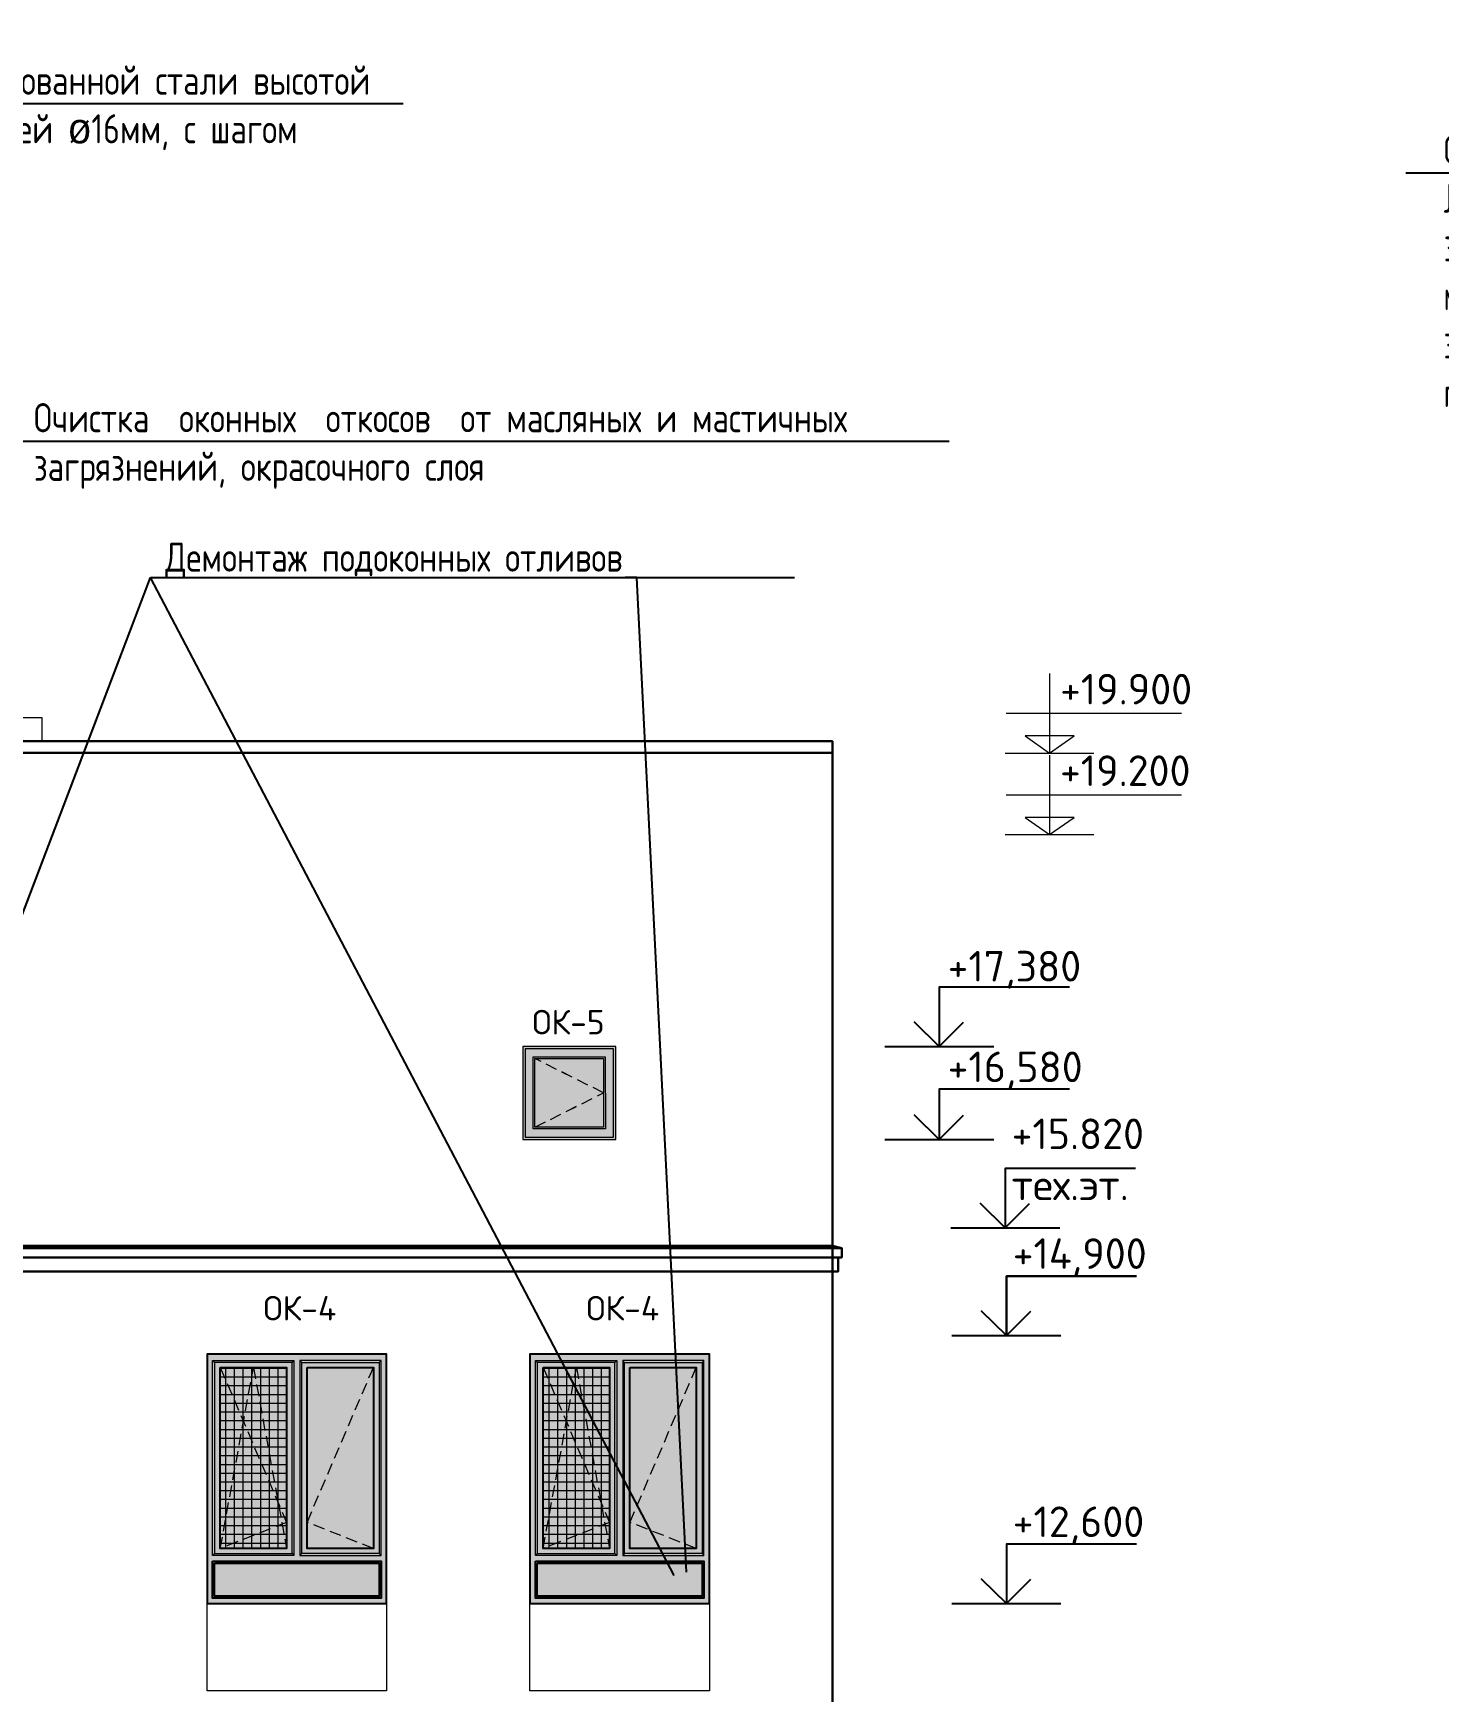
# Model space of a CAD drawing. Header units: millimetres. Extents: x -136099598 to 9192475, y 0 to 555997.
# Drawn here: x -288114 to -276055, y 300397 to 314629 of the extents above; entities that cross this region are included whole.
import ezdxf
from ezdxf import colors
from ezdxf.entities.mleader import LeaderData, LeaderLine
from ezdxf.math import Vec2, Vec3

# ---------------------------------------------------------------- set-up
doc = ezdxf.new("R2010")
doc.units = ezdxf.units.MM
doc.header["$MEASUREMENT"] = 0
doc.linetypes.add('ADSK_Штриховая_ш2 п1', pattern=[3, 2, -1])
doc.layers.get('0').update_dxf_attribs({"color": 250, "lineweight": 9})
doc.layers.add('!_Окно_00_Штрих_Стекло', color=7, linetype='Continuous', lineweight=0, true_color=0x737373)
doc.layers.add('RAL 7016', color=7, linetype='Continuous', lineweight=0, true_color=0x383e42)
for name, color, linetype in [('PDF _0', 7, 'Continuous'), ('PDF _PDF _0', 7, 'Continuous'), ('PDF _Текст', 7, 'Continuous')]:
    doc.layers.add(name, color=color, linetype=linetype)
for name, color, linetype, lineweight in [('АР-Выноски', 5, 'Continuous', 5), ('АР_вентшахты', 7, 'Continuous', 18), ('АР_Выноски для экспертизы', 200, 'Continuous', 9), ('АР_Карниз основная часть 4 этажа', 103, 'Continuous', 30), ('АР_Отметки', 250, 'Continuous', 15), ('Подвал', 250, 'ADSK_Штриховая_ш2 п1', 30), ('РАЗМЕРЫ ВНУТРЕННИЕ', 137, 'Continuous', 5), ('СТЕНЫ кирпич ЛИДЕР', 250, 'Continuous', 15), ('Фасад_тонкие', 7, 'Continuous', 5)]:
    doc.layers.add(name, color=color, linetype=linetype, lineweight=lineweight)
doc.styles.add('ICOCPEUR', font='isocpeur.ttf')
doc.styles.add('ISOCPEUR', font='isocpeur.ttf', dxfattribs={"width": 0.7})
doc.styles.add('PDF ISOCPEUR', font='isocpeur.ttf')

# ---------------------------------------------------------------- blocks, each defined once
blk = doc.blocks.new('A$C51732155')
at = {"layer": '!_Окно_00_Штрих_Стекло'}
h = blk.add_hatch(color=256, dxfattribs=at)
h.dxf.hatch_style = 1
h.set_gradient(color1=(70, 92, 124), color2=(219, 225, 235), name='CURVED')
h.paths.add_polyline_path([(104, 106), (693, 106), (693, 695), (104, 695)])
at = {"layer": 'RAL 7016', "ltscale": 100, "transparency": 33554687}
h = blk.add_hatch(color=256, dxfattribs=at)
h.dxf.hatch_style = 1
h.paths.add_polyline_path([(798, 798), (0, 798), (0, 0), (798, 0)])
h.paths.add_polyline_path([(693, 695), (693, 106), (104, 106), (104, 695)], flags=16)
at = {"layer": 'PDF _0', "lineweight": 0}
blk.add_lwpolyline([(89, 710), (708, 710), (709, 92), (89, 92)], close=True, dxfattribs=at)
at = {"layer": 'PDF _0', "linetype": 'ADSK_Штриховая_ш2 п1', "lineweight": 0, "ltscale": 50}
blk.add_lwpolyline([(104, 106), (693, 401), (104, 695)], dxfattribs=at)
at = {"layer": 'PDF _PDF _0', "lineweight": 0}
for points in [[(0, 0), (798, 0), (798, 798), (0, 798)], [(20, 20), (778, 20), (778, 778), (20, 778)], [(693, 106), (104, 106), (104, 695), (693, 695)]]:
    blk.add_lwpolyline(points, close=True, dxfattribs=at)
at = {"layer": 'PDF _Текст', "lineweight": 0, "insert": (81, 902), "char_height": 210, "attachment_point": 7, "style": 'PDF ISOCPEUR'}
blk.add_mtext('ОК-5', dxfattribs=at)
blk = doc.blocks.new('A$Cbb492947')
at = {"layer": '!_Окно_00_Штрих_Стекло'}
h = blk.add_hatch(color=256, dxfattribs=at)
h.dxf.hatch_style = 1
h.set_gradient(color1=(70, 92, 124), color2=(219, 225, 235), name='CURVED')
h.paths.add_polyline_path([(113, 2027), (682, 2027), (682, 473), (113, 473)])
h.paths.add_polyline_path([(1427, 2027), (858, 2027), (858, 473), (1427, 473)])
h.paths.add_polyline_path([(63, 347), (1477, 347), (1477, 63), (63, 63)])
at = {"layer": 'PDF _PDF _0', "lineweight": 0, "true_color": 0x636466}
h = blk.add_hatch(dxfattribs=at)
h.set_pattern_fill('ANSI37', color=251, scale=600, angle=135)
h.set_pattern_definition([(180, (263, 473.496), (-7e-15, -75), []), (270, (263, 473.496), (75, -1e-14), [])])
h.paths.add_polyline_path([(682, 473), (682, 2027), (113, 2026), (113, 474)])
at = {"layer": 'RAL 7016'}
h = blk.add_hatch(color=256, dxfattribs=at)
h.dxf.hatch_style = 1
h.paths.add_polyline_path([(0, 0), (1540, 0), (1540, 2140), (0, 2140)])
h.paths.add_polyline_path([(63, 347), (1477, 347), (1477, 63), (63, 63)], flags=16)
h.paths.add_polyline_path([(858, 2027), (1427, 2027), (1427, 473), (858, 473)], flags=16)
h.paths.add_polyline_path([(113, 2027), (682, 2027), (682, 473), (113, 473)], flags=16)
at = {"layer": 'PDF _0', "linetype": 'ADSK_Штриховая_ш2 п1', "lineweight": 0, "ltscale": 50}
for p, q in [((113, 2027), (682, 697)), ((113, 473), (398, 2027)), ((398, 2027), (682, 473)), ((858, 697), (1427, 2027)), ((682, 697), (113, 473)), ((1427, 473), (858, 697))]:
    blk.add_line(p, q, dxfattribs=at)
at = {"layer": 'PDF _Текст'}
for points in [[(0, 0), (1540, 0), (1540, 2140), (0, 2140)], [(113, 2027), (682, 2027), (682, 473), (113, 473)], [(858, 2027), (1427, 2027), (1427, 473), (858, 473)], [(47, 363), (1493, 363), (1493, 47), (47, 47)], [(63, 347), (1477, 347), (1477, 63), (63, 63)]]:
    blk.add_lwpolyline(points, close=True, dxfattribs=at)
at = {"layer": 'РАЗМЕРЫ ВНУТРЕННИЕ'}
for p, q in [((47, 2086), (63, 2070)), ((729, 2070), (745, 2086)), ((812, 2070), (796, 2086)), ((1493, 2086), (1477, 2070)), ((63, 430), (47, 414)), ((729, 430), (745, 414)), ((812, 430), (796, 414)), ((1477, 430), (1493, 414))]:
    blk.add_line(p, q, dxfattribs=at)
at = {"layer": 'РАЗМЕРЫ ВНУТРЕННИЕ', "color": 7}
for points in [[(745, 414), (47, 414), (47, 2086), (745, 2086)], [(796, 414), (1493, 414), (1493, 2086), (796, 2086)]]:
    blk.add_lwpolyline(points, close=True, dxfattribs=at)
at = {"layer": 'РАЗМЕРЫ ВНУТРЕННИЕ'}
for points in [[(63, 430), (729, 430), (729, 2070), (63, 2070)], [(1477, 430), (812, 430), (812, 2070), (1477, 2070)]]:
    blk.add_lwpolyline(points, close=True, dxfattribs=at)
at = {"layer": 'PDF _Текст', "lineweight": 0, "insert": (483, 2429), "char_height": 210, "attachment_point": 7, "style": 'PDF ISOCPEUR'}
blk.add_mtext('ОК-4', dxfattribs=at)
blk = doc.blocks.new('A$Cd8d14d9d')
at = {"ltscale": 150}
for p, q in [((0, 682), (0, 0)), ((-372, 341), (1132, 341)), ((-380, 0), (380, 0))]:
    blk.add_line(p, q, dxfattribs=at)
blk.add_lwpolyline([(0, 0), (210, 147), (-210, 147), (0, 0)], dxfattribs=at)
blk = doc.blocks.new('Карниз основная часть')
at = {"layer": 'АР_Карниз основная часть 4 этажа', "ltscale": 150}
for points in [[(-350192, 304004), (-350242, 304004), (-350242, 304124), (-350272, 304124), (-350272, 304204), (-350192, 304224)], [(-350272, 304204), (-350192, 304204)], [(-350242, 304124), (-350192, 304124)]]:
    blk.add_lwpolyline(points, dxfattribs=at)
blk = doc.blocks.new('_DotSmall')
at = {"color": 0, "linetype": 'ByBlock', "const_width": 0.5}
blk.add_lwpolyline([(-0.0625, 0, 1), (0.0625, 0, 1)], format="xyb", close=True, dxfattribs=at)

msp = doc.modelspace()

# ---------------------------------------------------------------- linework, layer by layer
at = {"layer": 'PDF _0', "lineweight": 0}
msp.add_lwpolyline([(-283824.5, 305845.6), (-283205.4, 305845.6), (-283204.9, 305227.3), (-283824, 305227.3)], close=True, dxfattribs=at)
msp.add_lwpolyline([(-283824.5, 305845.6), (-283205.4, 305845.6), (-283204.9, 305227.3), (-283824, 305227.3)], close=True, dxfattribs=at)
msp.add_lwpolyline([(-283824.5, 305845.6), (-283205.4, 305845.6), (-283204.9, 305227.3), (-283824, 305227.3)], close=True, dxfattribs=at)
msp.add_lwpolyline([(-283824.5, 305845.6), (-283205.4, 305845.6), (-283204.9, 305227.3), (-283824, 305227.3)], close=True, dxfattribs=at)
msp.add_lwpolyline([(-283824.5, 305845.6), (-283205.4, 305845.6), (-283204.9, 305227.3), (-283824, 305227.3)], close=True, dxfattribs=at)
msp.add_lwpolyline([(-283824.5, 305845.6), (-283205.4, 305845.6), (-283204.9, 305227.3), (-283824, 305227.3)], close=True, dxfattribs=at)
msp.add_lwpolyline([(-283824.5, 305845.6), (-283205.4, 305845.6), (-283204.9, 305227.3), (-283824, 305227.3)], close=True, dxfattribs=at)
msp.add_lwpolyline([(-283824.5, 305845.6), (-283205.4, 305845.6), (-283204.9, 305227.3), (-283824, 305227.3)], close=True, dxfattribs=at)
msp.add_lwpolyline([(-283824.5, 305845.6), (-283205.4, 305845.6), (-283204.9, 305227.3), (-283824, 305227.3)], close=True, dxfattribs=at)
msp.add_lwpolyline([(-283824.5, 305845.6), (-283205.4, 305845.6), (-283204.9, 305227.3), (-283824, 305227.3)], close=True, dxfattribs=at)
msp.add_lwpolyline([(-283824.5, 305845.6), (-283205.4, 305845.6), (-283204.9, 305227.3), (-283824, 305227.3)], close=True, dxfattribs=at)
msp.add_lwpolyline([(-283824.5, 305845.6), (-283205.4, 305845.6), (-283204.9, 305227.3), (-283824, 305227.3)], close=True, dxfattribs=at)
msp.add_lwpolyline([(-283824.5, 305845.6), (-283205.4, 305845.6), (-283204.9, 305227.3), (-283824, 305227.3)], close=True, dxfattribs=at)
msp.add_lwpolyline([(-283824.5, 305845.6), (-283205.4, 305845.6), (-283204.9, 305227.3), (-283824, 305227.3)], close=True, dxfattribs=at)
msp.add_lwpolyline([(-283824.5, 305845.6), (-283205.4, 305845.6), (-283204.9, 305227.3), (-283824, 305227.3)], close=True, dxfattribs=at)
msp.add_lwpolyline([(-283824.5, 305845.6), (-283205.4, 305845.6), (-283204.9, 305227.3), (-283824, 305227.3)], close=True, dxfattribs=at)
msp.add_lwpolyline([(-283824.5, 305845.6), (-283205.4, 305845.6), (-283204.9, 305227.3), (-283824, 305227.3)], close=True, dxfattribs=at)
msp.add_lwpolyline([(-283824.5, 305845.6), (-283205.4, 305845.6), (-283204.9, 305227.3), (-283824, 305227.3)], close=True, dxfattribs=at)
at = {"layer": 'PDF _0', "linetype": 'ADSK_Штриховая_ш2 п1', "lineweight": 0, "ltscale": 50}
msp.add_lwpolyline([(-283809.5, 305241.3), (-283220.4, 305536), (-283809.5, 305830.6)], dxfattribs=at)
msp.add_lwpolyline([(-283809.5, 305241.3), (-283220.4, 305536), (-283809.5, 305830.6)], dxfattribs=at)
msp.add_lwpolyline([(-283809.5, 305241.3), (-283220.4, 305536), (-283809.5, 305830.6)], dxfattribs=at)
msp.add_lwpolyline([(-283809.5, 305241.3), (-283220.4, 305536), (-283809.5, 305830.6)], dxfattribs=at)
msp.add_lwpolyline([(-283809.5, 305241.3), (-283220.4, 305536), (-283809.5, 305830.6)], dxfattribs=at)
msp.add_lwpolyline([(-283809.5, 305241.3), (-283220.4, 305536), (-283809.5, 305830.6)], dxfattribs=at)
msp.add_lwpolyline([(-283809.5, 305241.3), (-283220.4, 305536), (-283809.5, 305830.6)], dxfattribs=at)
msp.add_lwpolyline([(-283809.5, 305241.3), (-283220.4, 305536), (-283809.5, 305830.6)], dxfattribs=at)
msp.add_lwpolyline([(-283809.5, 305241.3), (-283220.4, 305536), (-283809.5, 305830.6)], dxfattribs=at)
msp.add_lwpolyline([(-283809.5, 305241.3), (-283220.4, 305536), (-283809.5, 305830.6)], dxfattribs=at)
msp.add_lwpolyline([(-283809.5, 305241.3), (-283220.4, 305536), (-283809.5, 305830.6)], dxfattribs=at)
msp.add_lwpolyline([(-283809.5, 305241.3), (-283220.4, 305536), (-283809.5, 305830.6)], dxfattribs=at)
msp.add_lwpolyline([(-283809.5, 305241.3), (-283220.4, 305536), (-283809.5, 305830.6)], dxfattribs=at)
msp.add_lwpolyline([(-283809.5, 305241.3), (-283220.4, 305536), (-283809.5, 305830.6)], dxfattribs=at)
msp.add_lwpolyline([(-283809.5, 305241.3), (-283220.4, 305536), (-283809.5, 305830.6)], dxfattribs=at)
msp.add_lwpolyline([(-283809.5, 305241.3), (-283220.4, 305536), (-283809.5, 305830.6)], dxfattribs=at)
msp.add_lwpolyline([(-283809.5, 305241.3), (-283220.4, 305536), (-283809.5, 305830.6)], dxfattribs=at)
msp.add_lwpolyline([(-283809.5, 305241.3), (-283220.4, 305536), (-283809.5, 305830.6)], dxfattribs=at)
at = {"layer": 'PDF _PDF _0', "lineweight": 0}
for points in [[(-283913.4, 305135.4), (-283115.5, 305135.4), (-283115.5, 305933.6), (-283913.4, 305933.6)], [(-283913.4, 305135.4), (-283115.5, 305135.4), (-283115.5, 305933.6), (-283913.4, 305933.6)], [(-283913.4, 305135.4), (-283115.5, 305135.4), (-283115.5, 305933.6), (-283913.4, 305933.6)], [(-283913.4, 305135.4), (-283115.5, 305135.4), (-283115.5, 305933.6), (-283913.4, 305933.6)], [(-283913.4, 305135.4), (-283115.5, 305135.4), (-283115.5, 305933.6), (-283913.4, 305933.6)], [(-283913.4, 305135.4), (-283115.5, 305135.4), (-283115.5, 305933.6), (-283913.4, 305933.6)], [(-283913.4, 305135.4), (-283115.5, 305135.4), (-283115.5, 305933.6), (-283913.4, 305933.6)], [(-283913.4, 305135.4), (-283115.5, 305135.4), (-283115.5, 305933.6), (-283913.4, 305933.6)], [(-283913.4, 305135.4), (-283115.5, 305135.4), (-283115.5, 305933.6), (-283913.4, 305933.6)], [(-283913.4, 305135.4), (-283115.5, 305135.4), (-283115.5, 305933.6), (-283913.4, 305933.6)], [(-283913.4, 305135.4), (-283115.5, 305135.4), (-283115.5, 305933.6), (-283913.4, 305933.6)], [(-283913.4, 305135.4), (-283115.5, 305135.4), (-283115.5, 305933.6), (-283913.4, 305933.6)], [(-283913.4, 305135.4), (-283115.5, 305135.4), (-283115.5, 305933.6), (-283913.4, 305933.6)], [(-283913.4, 305135.4), (-283115.5, 305135.4), (-283115.5, 305933.6), (-283913.4, 305933.6)], [(-283913.4, 305135.4), (-283115.5, 305135.4), (-283115.5, 305933.6), (-283913.4, 305933.6)], [(-283913.4, 305135.4), (-283115.5, 305135.4), (-283115.5, 305933.6), (-283913.4, 305933.6)], [(-283913.4, 305135.4), (-283115.5, 305135.4), (-283115.5, 305933.6), (-283913.4, 305933.6)], [(-283913.4, 305135.4), (-283115.5, 305135.4), (-283115.5, 305933.6), (-283913.4, 305933.6)], [(-283893.4, 305155.4), (-283135.5, 305155.4), (-283135.5, 305913.6), (-283893.4, 305913.6)], [(-283893.4, 305155.4), (-283135.5, 305155.4), (-283135.5, 305913.6), (-283893.4, 305913.6)], [(-283893.4, 305155.4), (-283135.5, 305155.4), (-283135.5, 305913.6), (-283893.4, 305913.6)], [(-283893.4, 305155.4), (-283135.5, 305155.4), (-283135.5, 305913.6), (-283893.4, 305913.6)], [(-283893.4, 305155.4), (-283135.5, 305155.4), (-283135.5, 305913.6), (-283893.4, 305913.6)], [(-283893.4, 305155.4), (-283135.5, 305155.4), (-283135.5, 305913.6), (-283893.4, 305913.6)], [(-283893.4, 305155.4), (-283135.5, 305155.4), (-283135.5, 305913.6), (-283893.4, 305913.6)], [(-283893.4, 305155.4), (-283135.5, 305155.4), (-283135.5, 305913.6), (-283893.4, 305913.6)], [(-283893.4, 305155.4), (-283135.5, 305155.4), (-283135.5, 305913.6), (-283893.4, 305913.6)], [(-283893.4, 305155.4), (-283135.5, 305155.4), (-283135.5, 305913.6), (-283893.4, 305913.6)], [(-283893.4, 305155.4), (-283135.5, 305155.4), (-283135.5, 305913.6), (-283893.4, 305913.6)], [(-283893.4, 305155.4), (-283135.5, 305155.4), (-283135.5, 305913.6), (-283893.4, 305913.6)], [(-283893.4, 305155.4), (-283135.5, 305155.4), (-283135.5, 305913.6), (-283893.4, 305913.6)], [(-283893.4, 305155.4), (-283135.5, 305155.4), (-283135.5, 305913.6), (-283893.4, 305913.6)], [(-283893.4, 305155.4), (-283135.5, 305155.4), (-283135.5, 305913.6), (-283893.4, 305913.6)], [(-283893.4, 305155.4), (-283135.5, 305155.4), (-283135.5, 305913.6), (-283893.4, 305913.6)], [(-283893.4, 305155.4), (-283135.5, 305155.4), (-283135.5, 305913.6), (-283893.4, 305913.6)], [(-283893.4, 305155.4), (-283135.5, 305155.4), (-283135.5, 305913.6), (-283893.4, 305913.6)], [(-283220.4, 305241.3), (-283809.5, 305241.3), (-283809.5, 305830.6), (-283220.4, 305830.6)], [(-283220.4, 305241.3), (-283809.5, 305241.3), (-283809.5, 305830.6), (-283220.4, 305830.6)], [(-283220.4, 305241.3), (-283809.5, 305241.3), (-283809.5, 305830.6), (-283220.4, 305830.6)], [(-283220.4, 305241.3), (-283809.5, 305241.3), (-283809.5, 305830.6), (-283220.4, 305830.6)], [(-283220.4, 305241.3), (-283809.5, 305241.3), (-283809.5, 305830.6), (-283220.4, 305830.6)], [(-283220.4, 305241.3), (-283809.5, 305241.3), (-283809.5, 305830.6), (-283220.4, 305830.6)], [(-283220.4, 305241.3), (-283809.5, 305241.3), (-283809.5, 305830.6), (-283220.4, 305830.6)], [(-283220.4, 305241.3), (-283809.5, 305241.3), (-283809.5, 305830.6), (-283220.4, 305830.6)], [(-283220.4, 305241.3), (-283809.5, 305241.3), (-283809.5, 305830.6), (-283220.4, 305830.6)], [(-283220.4, 305241.3), (-283809.5, 305241.3), (-283809.5, 305830.6), (-283220.4, 305830.6)], [(-283220.4, 305241.3), (-283809.5, 305241.3), (-283809.5, 305830.6), (-283220.4, 305830.6)], [(-283220.4, 305241.3), (-283809.5, 305241.3), (-283809.5, 305830.6), (-283220.4, 305830.6)], [(-283220.4, 305241.3), (-283809.5, 305241.3), (-283809.5, 305830.6), (-283220.4, 305830.6)], [(-283220.4, 305241.3), (-283809.5, 305241.3), (-283809.5, 305830.6), (-283220.4, 305830.6)], [(-283220.4, 305241.3), (-283809.5, 305241.3), (-283809.5, 305830.6), (-283220.4, 305830.6)], [(-283220.4, 305241.3), (-283809.5, 305241.3), (-283809.5, 305830.6), (-283220.4, 305830.6)], [(-283220.4, 305241.3), (-283809.5, 305241.3), (-283809.5, 305830.6), (-283220.4, 305830.6)], [(-283220.4, 305241.3), (-283809.5, 305241.3), (-283809.5, 305830.6), (-283220.4, 305830.6)]]:
    msp.add_lwpolyline(points, close=True, dxfattribs=at)
at = {"layer": 'АР_вентшахты', "ltscale": 150}
msp.add_lwpolyline([(-289826.3, 308553.5), (-288036.3, 308553.5), (-288036.3, 308753.6), (-289826.3, 308753.6)], close=True, dxfattribs=at)
at = {"layer": 'АР_Выноски для экспертизы', "linetype": 'ByBlock', "lineweight": -2}
for p, q in [((-287106.3, 309957.6), (-287006.3, 309957.6)), ((-287106.3, 309957.6), (-287006.3, 309957.6)), ((-282936.3, 309957.6), (-283036.3, 309957.6)), ((-282936.3, 309957.6), (-283036.3, 309957.6))]:
    msp.add_line(p, q, dxfattribs=at)
for points in [[(-288133.3, 311128.7), (-281068.3, 311128.7)], [(-288133.3, 311128.7), (-281068.3, 311128.7)], [(-290335.8, 301475.2), (-287106.3, 309957.6)], [(-290335.8, 301475.2), (-287106.3, 309957.6)], [(-287006.3, 309957.6), (-283036.3, 309957.6)], [(-287006.3, 309957.6), (-283036.3, 309957.6)], [(-282510.4, 301423.2), (-282936.3, 309957.6)], [(-282510.4, 301423.2), (-282936.3, 309957.6)]]:
    msp.add_lwpolyline(points, dxfattribs=at)
at = {"layer": 'АР_Карниз основная часть 4 этажа', "ltscale": 150}
for points in [[(-310755.8, 304222.7), (-281257, 304222.7)], [(-310755.8, 304202.7), (-281257, 304202.7)], [(-310755.8, 304122.7), (-281257, 304122.7)], [(-310755.8, 304002.7), (-281257, 304003.6)]]:
    msp.add_lwpolyline(points, dxfattribs=at)
at = {"layer": 'СТЕНЫ кирпич ЛИДЕР', "ltscale": 150}
for p, q in [((-279394.3, 309133.8), (-279394.3, 308452)), ((-279394.3, 309133.8), (-279394.3, 308452)), ((-279394.3, 309133.8), (-279394.3, 308452)), ((-279394.3, 309133.8), (-279394.3, 308452)), ((-279394.3, 309133.8), (-279394.3, 308452)), ((-279394.3, 309133.8), (-279394.3, 308452)), ((-279394.3, 309133.8), (-279394.3, 308452)), ((-279394.3, 309133.8), (-279394.3, 308452)), ((-279766.7, 308792.9), (-278262.3, 308792.9)), ((-279766.7, 308792.9), (-278262.3, 308792.9)), ((-279766.7, 308792.9), (-278262.3, 308792.9)), ((-279766.7, 308792.9), (-278262.3, 308792.9)), ((-279766.7, 308792.9), (-278262.3, 308792.9)), ((-279766.7, 308792.9), (-278262.3, 308792.9)), ((-279766.7, 308792.9), (-278262.3, 308792.9)), ((-279766.7, 308792.9), (-278262.3, 308792.9)), ((-279773.9, 308452), (-279014.8, 308452)), ((-279773.9, 308452), (-279014.8, 308452)), ((-279773.9, 308452), (-279014.8, 308452)), ((-279773.9, 308452), (-279014.8, 308452)), ((-279773.9, 308452), (-279014.8, 308452)), ((-279773.9, 308452), (-279014.8, 308452)), ((-279773.9, 308452), (-279014.8, 308452)), ((-279773.9, 308452), (-279014.8, 308452)), ((-279394.3, 308434.3, 0), (-279394.4, 307752.4, 0)), ((-279394.3, 308434.3, 0), (-279394.4, 307752.4, 0)), ((-279394.3, 308434.3, 0), (-279394.4, 307752.4, 0)), ((-279394.3, 308434.3, 0), (-279394.4, 307752.4, 0)), ((-279394.3, 308434.3, 0), (-279394.4, 307752.4, 0)), ((-279394.3, 308434.3, 0), (-279394.4, 307752.4, 0)), ((-279394.3, 308434.3, 0), (-279394.4, 307752.4, 0)), ((-279394.3, 308434.3, 0), (-279394.4, 307752.4, 0)), ((-279766.7, 308093.3, 0), (-278262.3, 308093.3, 0)), ((-279766.7, 308093.3, 0), (-278262.3, 308093.3, 0)), ((-279766.7, 308093.3, 0), (-278262.3, 308093.3, 0)), ((-279766.7, 308093.3, 0), (-278262.3, 308093.3, 0)), ((-279766.7, 308093.3, 0), (-278262.3, 308093.3, 0)), ((-279766.7, 308093.3, 0), (-278262.3, 308093.3, 0)), ((-279766.7, 308093.3, 0), (-278262.3, 308093.3, 0)), ((-279766.7, 308093.3, 0), (-278262.3, 308093.3, 0)), ((-279773.9, 307752.4, 0), (-279014.8, 307752.4, 0)), ((-279773.9, 307752.4, 0), (-279014.8, 307752.4, 0)), ((-279773.9, 307752.4, 0), (-279014.8, 307752.4, 0)), ((-279773.9, 307752.4, 0), (-279014.8, 307752.4, 0)), ((-279773.9, 307752.4, 0), (-279014.8, 307752.4, 0)), ((-279773.9, 307752.4, 0), (-279014.8, 307752.4, 0)), ((-279773.9, 307752.4, 0), (-279014.8, 307752.4, 0)), ((-279773.9, 307752.4, 0), (-279014.8, 307752.4, 0))]:
    msp.add_line(p, q, dxfattribs=at)
at = {"layer": 'СТЕНЫ кирпич ЛИДЕР', "lineweight": 30, "ltscale": 100}
for p in [(-350192, 308453.6), (-281257, 287444.8)]:
    msp.add_line(p, (-281257, 308453.6), dxfattribs=at)
msp.add_lwpolyline([(-350192, 308553.5), (-281256.6, 308553.5), (-281256.6, 308453.6), (-350192, 308453.6)], close=True, dxfattribs=at)
at = {"layer": 'СТЕНЫ кирпич ЛИДЕР', "ltscale": 150}
msp.add_lwpolyline([(-279394.3, 308452), (-279184.3, 308599), (-279604.3, 308599), (-279394.3, 308452)], dxfattribs=at)
msp.add_lwpolyline([(-279394.3, 308452), (-279184.3, 308599), (-279604.3, 308599), (-279394.3, 308452)], dxfattribs=at)
msp.add_lwpolyline([(-279394.3, 308452), (-279184.3, 308599), (-279604.3, 308599), (-279394.3, 308452)], dxfattribs=at)
msp.add_lwpolyline([(-279394.3, 308452), (-279184.3, 308599), (-279604.3, 308599), (-279394.3, 308452)], dxfattribs=at)
msp.add_lwpolyline([(-279394.3, 308452), (-279184.3, 308599), (-279604.3, 308599), (-279394.3, 308452)], dxfattribs=at)
msp.add_lwpolyline([(-279394.3, 308452), (-279184.3, 308599), (-279604.3, 308599), (-279394.3, 308452)], dxfattribs=at)
msp.add_lwpolyline([(-279394.3, 308452), (-279184.3, 308599), (-279604.3, 308599), (-279394.3, 308452)], dxfattribs=at)
msp.add_lwpolyline([(-279394.3, 308452), (-279184.3, 308599), (-279604.3, 308599), (-279394.3, 308452)], dxfattribs=at)
at = {"layer": 'СТЕНЫ кирпич ЛИДЕР', "ltscale": 150, "elevation": 0}
msp.add_lwpolyline([(-279394.4, 307752.4), (-279184.4, 307899.4), (-279604.4, 307899.4), (-279394.4, 307752.4)], dxfattribs=at)
msp.add_lwpolyline([(-279394.4, 307752.4), (-279184.4, 307899.4), (-279604.4, 307899.4), (-279394.4, 307752.4)], dxfattribs=at)
msp.add_lwpolyline([(-279394.4, 307752.4), (-279184.4, 307899.4), (-279604.4, 307899.4), (-279394.4, 307752.4)], dxfattribs=at)
msp.add_lwpolyline([(-279394.4, 307752.4), (-279184.4, 307899.4), (-279604.4, 307899.4), (-279394.4, 307752.4)], dxfattribs=at)
msp.add_lwpolyline([(-279394.4, 307752.4), (-279184.4, 307899.4), (-279604.4, 307899.4), (-279394.4, 307752.4)], dxfattribs=at)
msp.add_lwpolyline([(-279394.4, 307752.4), (-279184.4, 307899.4), (-279604.4, 307899.4), (-279394.4, 307752.4)], dxfattribs=at)
msp.add_lwpolyline([(-279394.4, 307752.4), (-279184.4, 307899.4), (-279604.4, 307899.4), (-279394.4, 307752.4)], dxfattribs=at)
msp.add_lwpolyline([(-279394.4, 307752.4), (-279184.4, 307899.4), (-279604.4, 307899.4), (-279394.4, 307752.4)], dxfattribs=at)
at = {"layer": 'СТЕНЫ кирпич ЛИДЕР', "ltscale": 100}
for points in [[(-286622, 301153.6), (-285081.8, 301153.6), (-285081.8, 300405.1), (-286622, 300405.1)], [(-283852, 301153.6), (-282311.8, 301153.6), (-282311.8, 300405.1), (-283852, 300405.1)]]:
    msp.add_lwpolyline(points, close=True, dxfattribs=at)
at = {"layer": 'Фасад_тонкие', "lineweight": 25}
for p, q in [((-280807.8, 305933.6), (-279872.8, 305933.6)), ((-280807.8, 305135.4), (-279872.8, 305135.4)), ((-280241.6, 304377), (-279306.6, 304377)), ((-280232.2, 303454.4), (-279297.2, 303454.4)), ((-280232.2, 301153.6), (-279297.2, 301153.6))]:
    msp.add_line(p, q, dxfattribs=at)
for points in [[(-279224.6, 306443.5), (-280340.3, 306443.5), (-280340.3, 305933.6), (-280553.7, 306142.5), (-280340.3, 305933.6), (-280131.4, 306142.5)], [(-279224.6, 305566.7), (-280340.3, 305566.7), (-280340.3, 305135.4), (-280553.7, 305344.3), (-280340.3, 305135.4), (-280131.4, 305344.3)], [(-278658.3, 304886.9), (-279774, 304887), (-279774.1, 304377), (-279987.4, 304585.9), (-279774.1, 304377), (-279565.1, 304585.9)], [(-278649, 303964.3), (-279764.7, 303964.3), (-279764.7, 303454.4), (-279978.1, 303663.3), (-279764.7, 303454.4), (-279555.8, 303663.3)], [(-279764.7, 303454.4), (-279764.7, 303964.3), (-278649, 303964.3)], [(-278649, 301663.5), (-279764.7, 301663.5), (-279764.7, 301153.6), (-279978.1, 301362.5), (-279764.7, 301153.6), (-279555.8, 301362.5)]]:
    msp.add_lwpolyline(points, dxfattribs=at)

# ---------------------------------------------------------------- block references
at = {"layer": 'АР_Карниз основная часть 4 этажа', "xscale": -1}
msp.add_blockref('Карниз основная часть', (-631449, 0), dxfattribs=at)
at = {"layer": 'Подвал', "ltscale": 150}
for name, p in [('A$C51732155', (-283913.4, 305135.4)), ('A$Cbb492947', (-286622, 301153.6)), ('A$Cbb492947', (-283852, 301153.6))]:
    msp.add_blockref(name, p, dxfattribs=at)
at = {"layer": 'СТЕНЫ кирпич ЛИДЕР', "lineweight": 25, "ltscale": 100, "rotation": 359.9982392292861}
for p in [(-279394.3, 308452), (-279394.4, 307752.4, 0)]:
    msp.add_blockref('A$Cd8d14d9d', p, dxfattribs=at)

# ---------------------------------------------------------------- texts
at = {"layer": 'PDF _0', "color": 18, "lineweight": 0, "true_color": 0x000000, "char_height": 262.49, "attachment_point": 7, "rotation": 359.99753, "style": 'PDF ISOCPEUR'}
for s, insert in [('+19.900', (-279304.8, 308868.8, -0.3)), ('+19.200', (-279304.9, 308169.2, -0.3))]:
    msp.add_mtext(s, dxfattribs=dict(at, insert=insert))
at = {"layer": 'PDF _Текст', "lineweight": 0, "insert": (-283832.2, 306036.9), "char_height": 209.99, "attachment_point": 7, "style": 'PDF ISOCPEUR'}
msp.add_mtext('ОК-5', dxfattribs=at)
msp.add_mtext('ОК-5', dxfattribs=at)
msp.add_mtext('ОК-5', dxfattribs=at)
msp.add_mtext('ОК-5', dxfattribs=at)
msp.add_mtext('ОК-5', dxfattribs=at)
msp.add_mtext('ОК-5', dxfattribs=at)
msp.add_mtext('ОК-5', dxfattribs=at)
msp.add_mtext('ОК-5', dxfattribs=at)
msp.add_mtext('ОК-5', dxfattribs=at)
msp.add_mtext('ОК-5', dxfattribs=at)
msp.add_mtext('ОК-5', dxfattribs=at)
msp.add_mtext('ОК-5', dxfattribs=at)
msp.add_mtext('ОК-5', dxfattribs=at)
msp.add_mtext('ОК-5', dxfattribs=at)
msp.add_mtext('ОК-5', dxfattribs=at)
msp.add_mtext('ОК-5', dxfattribs=at)
msp.add_mtext('ОК-5', dxfattribs=at)
msp.add_mtext('ОК-5', dxfattribs=at)
at = {"layer": 'АР_Выноски для экспертизы', "char_height": 250, "attachment_point": 1, "style": 'ICOCPEUR'}
for s, insert, width in [('\\A1;\\pxql;{\\W0.8;Очистка  оконных  откосов  от масляных и мастичных загрязнений, окрасочного слоя }', (-288108.3, 311453.7), 7775.796), ('\\A1;\\pxql;{\\W0.8;Очистка  оконных  откосов  от масляных и мастичных загрязнений, окрасочного слоя }', (-288108.3, 311453.7), 7775.796), ('\\A1;\\pxql;{\\W0.8;Демонтаж подоконных отливов}', (-286981.3, 310257.6), 6323.333), ('\\A1;\\pxql;{\\W0.8;Демонтаж подоконных отливов}', (-286981.3, 310257.6), 6323.333)]:
    msp.add_mtext(s, dxfattribs=dict(at, insert=insert, width=width))
at = {"layer": 'Фасад_тонкие', "lineweight": 25, "char_height": 262.49, "attachment_point": 7, "style": 'PDF ISOCPEUR'}
for s, insert, rotation in [('+17,380', (-280269.1, 306430.1, 0.3), 359.99739), ('+16,580', (-280269.1, 305566.7), 359.99739), ('+15.820\\Pтех.эт.', (-279719.9, 304615.4), 359.99753)]:
    msp.add_mtext(s, dxfattribs=dict(at, insert=insert, rotation=rotation))
for s, insert in [('+14,900', (-279710.6, 303964.3)), ('+12,600', (-279710.6, 301663.5))]:
    msp.add_mtext(s, dxfattribs=dict(at, insert=insert))

# ---------------------------------------------------------------- leaders
at = {"layer": 'АР-Выноски'}
ml = msp.add_multileader_mtext('Standard', dxfattribs=at)
ml.set_content('\\A1;{\\W0.8;Замена ограждения из нержавеющей полированной стали высотой 600мм. Заполнение вертикальное из ригелей \\fISOCTEUR|b0|i0|c204|p49;ø\\fISOCPEUR|b0|i0|c204|p34;16мм, с шагом 100мм.  }', color=256, style='ICOCPEUR')
ml.set_leader_properties()
ml.build(insert=Vec2(0, 0))
ml.multileader.update_dxf_attribs({"text_left_attachment_type": 6, "text_right_attachment_type": 6, "dogleg_length": 100, "arrow_head_size": 250})
ctx = ml.context
ctx.base_point, ctx.char_height, ctx.arrow_head_size, ctx.landing_gap_size, ctx.plane_origin = Vec3(-293832.4, 314024.9, 0), 250, 250, 25, Vec3(-300478.9, 296921.4, 0)
ctx.left_attachment, ctx.right_attachment = 6, 6
notes = []
notes.append((ctx, [(1, (1, 1, 0), (-294141.6, 314024.9, 0), (1, 0), 309.1, [(1, [(-295541.3, 311053.9, 0)], 0, [])])]))
ctx.mtext.insert, ctx.mtext.width, ctx.mtext.defined_height, ctx.mtext.flow_direction = Vec3(-293807.4, 314349.9, 0), 8780.634, 1601.7, 5
at = {"layer": 'АР_Выноски для экспертизы'}
ml = msp.add_multileader_mtext('Standard', dxfattribs=at)
ml.set_content('\\A1;{\\W0.8;Очистка фасада от окрасочного слоя, очистка межблочных швов от штукатурки и герметика, заделка трещин. Локальная обработка фасада антисептическими составами типа Картоцид-компаунд. Просушка стен на участках замачивания. \\W0.7;Устройство Системы фасадной теплоизоляционной композиционной c теплоизоляционным слоем из минераловатных плит{\\W0.8; }\\A0;плотностью -105 кг/м³\\A1;\\W0.8;,  толщиной - 150 мм (в 1 слой), \\W0.7;полимерным/минеральным декоративным защитным слоем и последующим окрашиванием высокопаропроницаемой самоочищающейся фасадной силикатной краской в 2 слоя по подготовленной поверхности. }', color=256, style='ICOCPEUR')
ml.set_leader_properties(color=256)
ml.build(insert=Vec2(0, 0))
ml.multileader.update_dxf_attribs({"text_left_attachment_type": 6, "text_right_attachment_type": 6, "dogleg_length": 100, "arrow_head_size": 250})
ctx = ml.context
ctx.base_point, ctx.char_height, ctx.arrow_head_size, ctx.landing_gap_size, ctx.plane_origin = Vec3(-276038.3, 313428.5), 250, 250, 25, Vec3(-258089.9, 312384.9)
ctx.left_attachment, ctx.right_attachment = 6, 6
notes.append((ctx, [(0, (1, 1, 0), (-261337, 313428.5), (-1, 0), 100, [(0, [(-259420.5, 307715.5)], 0, [])])]))
ctx.mtext.insert, ctx.mtext.width, ctx.mtext.flow_direction = Vec3(-276013.3, 313753.5), 14727.298, 5
ml = msp.add_multileader_mtext('Standard', dxfattribs=at)
ml.set_content('\\A1;{\\W0.8;Очистка  оконных  откосов  от масляных и мастичных загрязнений, окрасочного слоя }', color=256, style='ICOCPEUR')
ml.set_leader_properties(color=256)
ml.build(insert=Vec2(0, 0))
ml.multileader.update_dxf_attribs({"text_left_attachment_type": 6, "text_right_attachment_type": 6, "dogleg_length": 100, "arrow_head_size": 250})
ctx = ml.context
ctx.base_point, ctx.char_height, ctx.arrow_head_size, ctx.landing_gap_size, ctx.plane_origin = Vec3(-288133.3, 311128.7), 250, 250, 25, Vec3(-277687.9, 310731.7)
ctx.left_attachment, ctx.right_attachment = 6, 6
notes.append((ctx, [(1, (1, 1, 0), (-288327.9, 311128.7), (1, 0), 194.6, [(1, [(-292169.4, 302130.6), (-295912.5, 303396.6)], 0, [])])]))
ctx.mtext.insert, ctx.mtext.width, ctx.mtext.flow_direction = Vec3(-288108.3, 311453.7), 7775.796, 5
ml = msp.add_multileader_mtext('Standard', dxfattribs=at)
ml.set_content('\\A1;{\\W0.8;Демонтаж подоконных отливов}', color=256, style='ICOCPEUR')
ml.set_leader_properties(color=256)
ml.build(insert=Vec2(0, 0))
ml.multileader.update_dxf_attribs({"text_left_attachment_type": 6, "text_right_attachment_type": 6, "dogleg_length": 100, "arrow_head_size": 250})
ctx = ml.context
ctx.base_point, ctx.char_height, ctx.arrow_head_size, ctx.landing_gap_size, ctx.plane_origin = Vec3(-287006.3, 309957.6), 250, 250, 25, Vec3(-278112.3, 309759.5)
ctx.left_attachment, ctx.right_attachment = 6, 6
notes.append((ctx, [(1, (1, 1, 0), (-287106.3, 309957.6), (1, 0), 100, [(1, [(-282498, 301173.6)], 0, []), (0, [(-290424.7, 301241.5)], 0, [])])]))
ctx.mtext.insert, ctx.mtext.width, ctx.mtext.flow_direction = Vec3(-286981.3, 310257.6), 6323.333, 5
at = {"layer": 'АР_Отметки'}
ml = msp.add_multileader_mtext('Standard', dxfattribs=at)
ml.set_content('Л.4', color=256, style='ISOCPEUR')
ml.set_leader_properties(color=256, linetype='Continuous', lineweight=-1)
ml.set_arrow_properties(name='DOTSMALL')
ml.build(insert=Vec2(0, 0))
ml.multileader.update_dxf_attribs({"has_text_frame": 1, "text_left_attachment_type": 4, "text_right_attachment_type": 4, "dogleg_length": 100, "arrow_head_size": 180})
ctx = ml.context
ctx.base_point, ctx.char_height, ctx.arrow_head_size, ctx.landing_gap_size, ctx.plane_origin = Vec3(-311135.8, 538598.3), 250, 180, 50, Vec3(-283015.4, 526440.7)
ctx.left_attachment, ctx.right_attachment = 4, 4
notes.append((ctx, [(0, (0, 0, 0), (0, 0), (1, 0), 1, [])]))
ctx.mtext.insert, ctx.mtext.width, ctx.mtext.line_spacing_style, ctx.mtext.flow_direction = Vec3(-311085.8, 538931.7), 852.697, 2, 5
ml = msp.add_multileader_mtext('Standard', dxfattribs=at)
ml.set_content('+19,400', color=256, style='ISOCPEUR')
ml.set_leader_properties(color=256, linetype='Continuous', lineweight=-1)
ml.set_arrow_properties(name='DOTSMALL')
ml.build(insert=Vec2(0, 0))
ml.multileader.update_dxf_attribs({"has_text_frame": 1, "text_left_attachment_type": 4, "text_right_attachment_type": 4, "dogleg_length": 100, "arrow_head_size": 180})
ctx = ml.context
ctx.base_point, ctx.char_height, ctx.arrow_head_size, ctx.landing_gap_size, ctx.plane_origin = Vec3(-322660.1, 485151.1), 250, 180, 50, Vec3(-322657.2, 482963.8)
ctx.left_attachment, ctx.right_attachment = 4, 4
notes.append((ctx, [(0, (0, 0, 0), (0, 0), (1, 0), 1, [])]))
ctx.mtext.insert, ctx.mtext.width, ctx.mtext.defined_height, ctx.mtext.line_spacing_style, ctx.mtext.flow_direction = Vec3(-322610.1, 485484.5), 696.035, 776.5, 2, 5
ml = msp.add_multileader_mtext('Standard', dxfattribs=at)
ml.set_content('+19,400', color=256, style='ISOCPEUR')
ml.set_leader_properties(color=256, linetype='Continuous', lineweight=-1)
ml.set_arrow_properties(name='DOTSMALL')
ml.build(insert=Vec2(0, 0))
ml.multileader.update_dxf_attribs({"has_text_frame": 1, "text_left_attachment_type": 4, "text_right_attachment_type": 4, "dogleg_length": 100, "arrow_head_size": 180})
ctx = ml.context
ctx.base_point, ctx.char_height, ctx.arrow_head_size, ctx.landing_gap_size, ctx.plane_origin = Vec3(-280784.2, 485252.5), 250, 180, 50, Vec3(-280865.6, 483541.8)
ctx.left_attachment, ctx.right_attachment = 4, 4
notes.append((ctx, [(0, (0, 0, 0), (0, 0), (1, 0), 1, [])]))
ctx.mtext.insert, ctx.mtext.width, ctx.mtext.defined_height, ctx.mtext.line_spacing_style, ctx.mtext.flow_direction = Vec3(-280734.2, 485585.8), 696.035, 776.5, 2, 5
for ctx, leaders in notes:
    for number, flags, end, landing, length, lines in leaders:
        leader = LeaderData()
        leader.index, (leader.has_last_leader_line, leader.has_dogleg_vector, leader.attachment_direction) = number, flags
        leader.last_leader_point, leader.dogleg_vector, leader.dogleg_length = Vec3(end), Vec3(landing), length
        for number, points, colour, breaks in lines:
            line = LeaderLine()
            line.index, line.vertices, line.color, line.breaks = number, Vec3.list(points), colors.encode_raw_color(colour), breaks
            leader.lines.append(line)
        ctx.leaders.append(leader)

doc.saveas('drawing.dxf')
